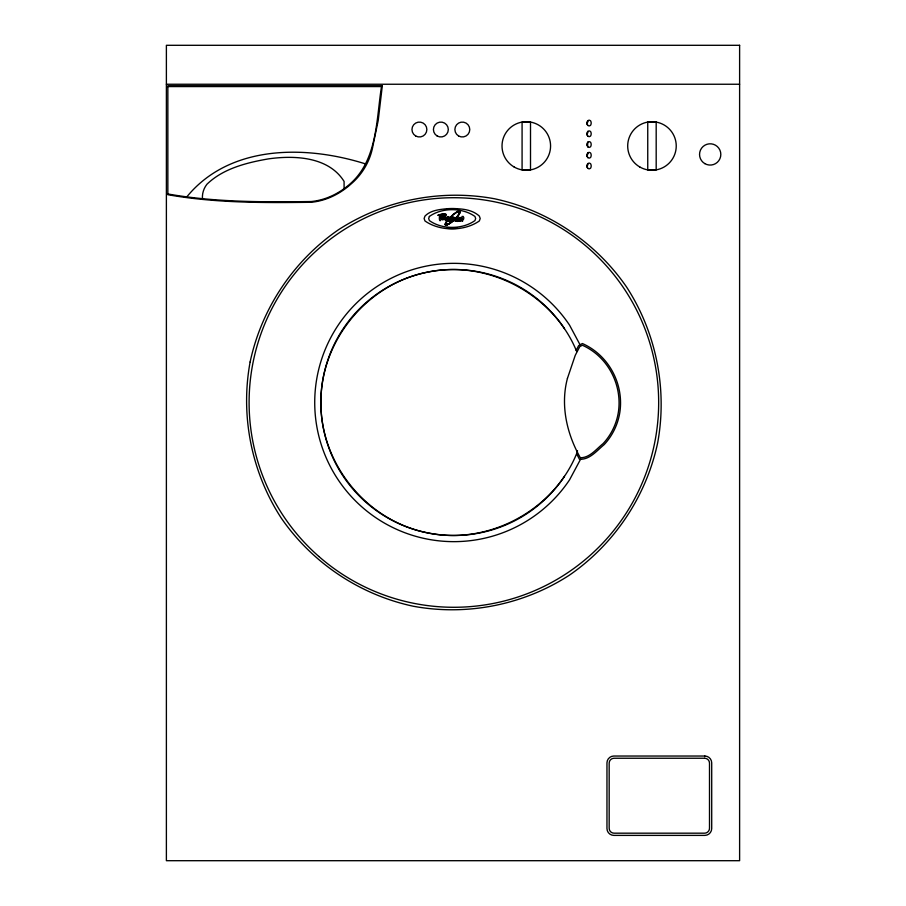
<?xml version="1.0" encoding="UTF-8"?>
<svg xmlns="http://www.w3.org/2000/svg" width="906" height="906" viewBox="0 0 906 906"><rect width="100%" height="100%" fill="white"/><g stroke="black" fill="none" stroke-linecap="round" stroke-linejoin="round"><path stroke-width="1.36" d="M450.429 221.041L451.029 220.543L451.154 221.2L449.954 221.2L449.954 220.498L450.373 221.2M460.259 221.041L459.772 220.509L460.157 221.189M461.018 220.611L460.894 221.2L460.973 220.543M450.033 221.053L449.229 220.634L449.829 221.053M459.806 221.143L459.07 220.6L459.852 221.053M448.991 220.396L449.116 221.2C447.553 222.208 447.609 219.195 449.116 220.226M587.179 124.02L587.756 120.702L589.127 120.136L590.508 120.702A4.405 4.405 0 0 1 590.508 125.402L589.127 125.968L587.756 125.402L587.179 124.02L587.756 120.702A4.405 4.405 0 0 0 587.756 125.402M587.179 134.745L587.756 131.427L589.127 130.86L590.508 131.427A4.405 4.405 0 0 1 590.508 136.127L589.127 136.693L587.756 136.127L587.179 134.745L587.756 131.427A4.405 4.405 0 0 0 587.756 136.127M587.179 145.481L587.756 142.163L589.127 141.585L590.508 142.163A4.405 4.405 0 0 1 590.508 146.851L589.127 147.429L587.756 146.851L587.564 143.261M587.179 156.206L587.756 152.888L589.127 152.321L590.508 152.888A4.405 4.405 0 0 1 590.508 157.587L589.127 158.154L587.756 157.587L587.179 156.206L587.756 152.888A4.405 4.405 0 0 0 587.756 157.587M587.179 166.942L587.756 163.612L589.127 163.046L590.508 163.612A4.405 4.405 0 0 1 590.508 168.312L589.127 168.878L587.756 168.312L587.179 166.942L587.756 163.612A4.405 4.405 0 0 0 587.756 168.312M460.022 212.604L459.682 210.905L455.548 212.684M453.193 214.462C432.751 233.51 457.349 222.819 460.248 211.404M577.541 450.769L576.748 453.396C553.509 510.61 488.425 545.401 427.926 532.943C367.27 521.301 320.452 464.257 320.883 402.502C320.452 340.735 367.27 283.691 427.926 272.06C488.425 259.592 553.509 294.382 576.748 351.607M167.859 193.963C215.22 202.332 263.374 202.174 311.29 201.54C326.013 200.056 339.524 193.329 350.475 183.533C377.462 159.524 376.318 119.456 381.483 86.568L167.859 86.568M455.775 220.826L455.956 221.189M459.648 213.386L460.078 212.536M448.515 220.26L448.515 221.155M576.137 350.452L578.651 345.605L582.388 343.533C608.628 355.095 624.03 383.85 619.874 412.139A61.551 61.551 0 0 1 604.234 444.563C597.02 450.418 589.727 460.01 579.432 459.229L576.578 453.713M580.587 459.206L569.58 479.806A139.162 139.162 0 0 1 362.128 507.122A139.162 139.162 0 0 1 362.128 297.87A139.162 139.162 0 0 1 569.58 325.186L580.078 344.824M456.896 221.075L456.454 220.498L456.817 221.087M458.017 215.368C465.809 201.041 434.529 230.679 449.784 223.17M446.533 221.834C442.683 230.532 457.281 217.383 458.051 215.334M458.685 214.439L459.829 212.185L459.274 211.358M459.149 214.246L458.447 215.254A30.385 30.385 0 0 1 455.956 218.165C453.725 225.809 450.441 214.563 455.945 218.153M444.438 216.443C441.811 220.996 450.962 222.321 448.844 217.44L447.609 217.44L447.892 219.614L445.016 224.813L446.828 225.107L450.86 222.717M448.651 218.754L448.311 219.558M456.284 217.417L457.202 216.375M449.535 217.678C449.467 224.575 453 214.031 449.603 218.131M450.361 217.372L451.018 216.727M457.587 220.634L457.258 221.483L457.587 220.498M187.01 196.625C230.101 144.213 306.522 145.107 365.979 164.054M455.299 218.459L453.102 220.543M452.049 221.789L453.238 220.781M453.226 214.428L458.459 211.098M454.37 213.861L455.435 213.091M456.477 212.4L457.383 211.891M458.164 211.54L459.319 211.313M458.391 211.166L459.161 210.905M446.907 208.72C439.297 209.535 430.599 210.294 424.982 216.081L424.121 218.516L424.982 220.962C440.078 231.506 464.246 231.506 479.342 220.962L480.203 218.516L479.342 216.081C470.758 208.255 457.87 208.505 446.907 208.72A78.063 78.063 0 0 1 457.417 208.72M459.093 210.973L460.078 211.053L460.203 211.947M166.387 84.247L739.613 84.247M458.413 221.053L458.878 220.509L458.957 221.189L458.074 221.189L458.074 220.237L458.549 221.189M448.561 220.26L448.515 221.2M450.826 220.713L450.724 221.2M447.451 219.977C447.813 217.497 445.695 217.633 445.627 216.443L443.612 216.443L443.193 218.606C443.328 215.56 440.599 215.719 441.199 218.595C438.832 208.776 438.47 227.734 441.8 217.655L442.864 220.067L444.427 216.443M446.024 219.977L446.114 217.814L445.865 219.977M344.087 188.346L344.087 181.438C328.651 156.636 294.529 155.175 268.38 158.89C246.715 162.65 223.069 168.561 206.919 184.269C203.737 188.357 202.038 193.51 202.468 198.697M457.417 228.312A78.063 78.063 0 0 1 446.907 228.312M587.756 146.851A4.405 4.405 0 0 1 587.756 142.163M564.461 476.386A133.001 133.001 0 0 1 366.183 502.49A133.001 133.001 0 0 1 366.183 302.502A133.001 133.001 0 0 1 564.461 328.606M449.444 220.69L449.444 220.69M457.27 218.142C457.179 222.65 458.651 216.364 457.27 218.142M460.123 218.142C460.067 222.706 461.471 216.274 460.123 218.142M455.05 218.686C454.45 221.642 454.438 215.707 455.05 218.686M451.46 220.668L451.46 220.668M461.584 220.668L461.584 220.668M456.296 218.425L456.647 219.671A1.2 1.2 0 0 0 457.304 220.022L458.878 218.708L457.304 217.395A1.2 1.2 0 0 0 456.635 217.746L456.296 218.425M459.161 218.425L459.501 219.671A1.2 1.2 0 0 0 460.169 220.022L461.732 218.708L460.169 217.395A1.2 1.2 0 0 0 459.501 217.746L459.161 218.425M441.958 215.05L443.351 214.982L441.958 215.096M462.581 220.996L462.083 220.577L462.581 220.996M250.124 361.97C240.215 415.684 251.426 472.083 281.143 517.915C312.117 562.909 359.92 594.846 413.351 606.25C467.066 616.159 523.453 604.948 569.296 575.231C614.291 544.257 646.227 496.454 657.631 443.023C667.541 389.308 656.318 332.921 626.612 287.077C595.627 242.083 547.824 210.147 494.404 198.742C440.69 188.833 384.291 200.056 338.459 229.762C293.465 260.747 261.528 308.55 250.124 361.97M451.868 219.445C452.015 221.54 454.518 218.312 452.807 216.443L451.573 216.443L451.868 219.445M462.286 219.445C462.434 221.54 464.937 218.312 463.226 216.443L461.992 216.443L462.286 219.445M440.644 215.096C445.344 217.27 446.737 212.695 440.667 215.039M382.309 85.832L378.232 120.396L372.978 145.606A65.221 65.221 0 0 1 350.962 184.077C339.897 193.997 326.239 200.781 311.37 202.276C263.42 202.91 215.243 203.08 167.859 194.711L167.859 85.832L382.309 85.832M439.478 215.141C446.941 218.176 448.311 211.574 439.478 215.141M438.017 215.22C448.504 218.935 449.761 210.736 438.017 215.22M447.892 216.557L448.753 216.908L447.892 216.557M567.439 378.38C560.248 405.344 566.839 433.849 580.327 457.745C589.772 457.926 596.386 448.923 603.147 443.566A60.023 60.023 0 0 0 618.413 411.947C622.411 384.563 607.767 356.568 582.365 345.231L579.749 346.681L575.242 355.345L567.439 378.38M441.415 215.016L444.042 214.949L441.415 215.016M429.376 216.466L428.663 218.516L429.376 220.577C441.958 229.637 462.366 229.637 474.959 220.577L475.661 218.516L474.959 216.466C462.366 207.406 441.958 207.406 429.376 216.466M455.945 220.237C454.359 221.664 457.677 221.483 455.945 220.237M739.613 45.3L166.387 45.3L166.387 860.7L739.613 860.7L739.613 45.3M530.508 122.072L522.082 122.072L522.082 169.898L530.508 169.898L530.508 122.072M656.182 122.072L647.745 122.072L647.745 169.898L656.182 169.898L656.182 122.072M704.879 756.034L613.792 756.034A6.897 6.897 0 0 0 606.963 762.852L606.963 828.571A6.897 6.897 0 0 0 613.792 835.389L704.879 835.389A6.897 6.897 0 0 0 711.708 828.571L711.708 762.852A6.897 6.897 0 0 0 704.879 756.034M704.596 758.243L614.075 758.243A4.904 4.904 0 0 0 609.172 763.146L609.172 828.277A4.904 4.904 0 0 0 614.075 833.18L704.596 833.18A4.904 4.904 0 0 0 709.5 828.277L709.5 763.146A4.904 4.904 0 0 0 704.596 758.243M514.155 167.01A24.281 24.281 0 0 0 550.576 145.991A24.281 24.281 0 0 0 514.155 124.96A24.281 24.281 0 0 0 514.155 167.01M458.606 135.979A7.452 7.452 0 0 0 469.772 129.524A7.452 7.452 0 0 0 458.606 123.069A7.452 7.452 0 0 0 458.606 135.979M437.145 135.979A7.452 7.452 0 0 0 448.311 129.524A7.452 7.452 0 0 0 437.145 123.069A7.452 7.452 0 0 0 437.145 135.979M639.829 167.01A24.281 24.281 0 0 0 676.238 145.991A24.281 24.281 0 0 0 639.829 124.96A24.281 24.281 0 0 0 639.829 167.01M318.855 556.465A204.79 204.79 0 0 0 654.732 442.445A204.79 204.79 0 0 0 388.051 208.584A204.79 204.79 0 0 0 318.855 556.465M415.684 135.979A7.452 7.452 0 0 0 426.862 129.524A7.452 7.452 0 0 0 415.684 123.069A7.452 7.452 0 0 0 415.684 135.979M704.857 163.646A10.646 10.646 0 0 0 720.825 154.428A10.646 10.646 0 0 0 704.857 145.22A10.646 10.646 0 0 0 704.857 163.646"/></g></svg>
